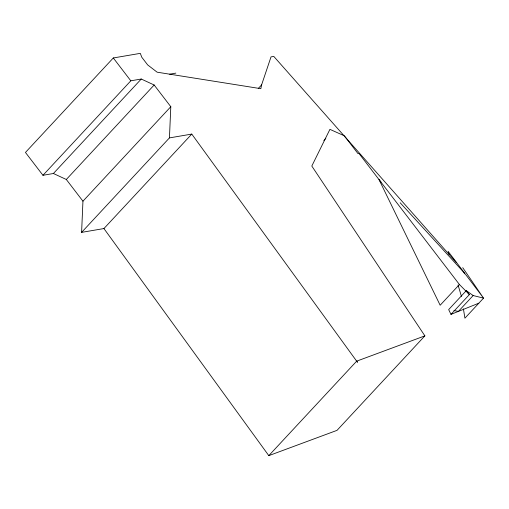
<?xml version="1.0" encoding="UTF-8"?>
<svg xmlns="http://www.w3.org/2000/svg" width="509" height="509" viewBox="0 0 509 509"><rect width="100%" height="100%" fill="white"/><g stroke="black" fill="none" stroke-linecap="round" stroke-linejoin="round"><path stroke-width="0.76" d="M463.419 308.842L464.908 318.176L483.55 298.128L473.141 295.544L466.314 290.626L448.664 309.599L450.987 314.371L469.368 294.609L459.43 284.518L358.966 153.438L357.986 153.603L344.358 135.814L329.921 129.356L311.813 166.049L424.875 335.87L356.599 361.186L357.458 362.262L191.778 134.083L103.931 228.56L81.599 232.371L82.948 201.189L66.316 179.486L53.407 173.505L42.96 175.293L25.45 152.445L113.303 57.962L140.312 53.356L141.782 57.231L147.655 64.897L157.128 72.189L260.837 88.681L261.601 84.882L271.017 56.887L273.791 56.416L456.153 262.377M81.599 232.371L169.446 137.894L170.801 106.705L154.163 85.003L141.26 79.029L130.813 80.81L42.96 175.293M323.839 140.694L325.836 138.238M53.407 173.505L141.26 79.029M66.316 179.486L154.163 85.003M82.948 201.189L170.801 106.705M258.356 88.375L261.601 84.882M103.931 228.56L268.809 455.644L356.663 361.167M459.43 284.518L440.158 305.241L379.02 179.607L381.018 182.076M424.875 335.87L337.028 430.353L268.809 455.644M473.141 295.544L458.405 311.393L453.913 310.566M450.987 314.371L478.848 303.179M169.656 74.18L175.84 73.124M169.446 137.894L191.778 134.083M400.169 202.754L463.903 272.474L464.558 273.823M448.079 251.338L483.55 298.128L462.738 267.67M466.314 290.626L469.368 294.609M113.303 57.962L130.813 80.81M448.378 252.235L449.053 254.519M458.055 284.976L461.434 296.403"/></g></svg>
